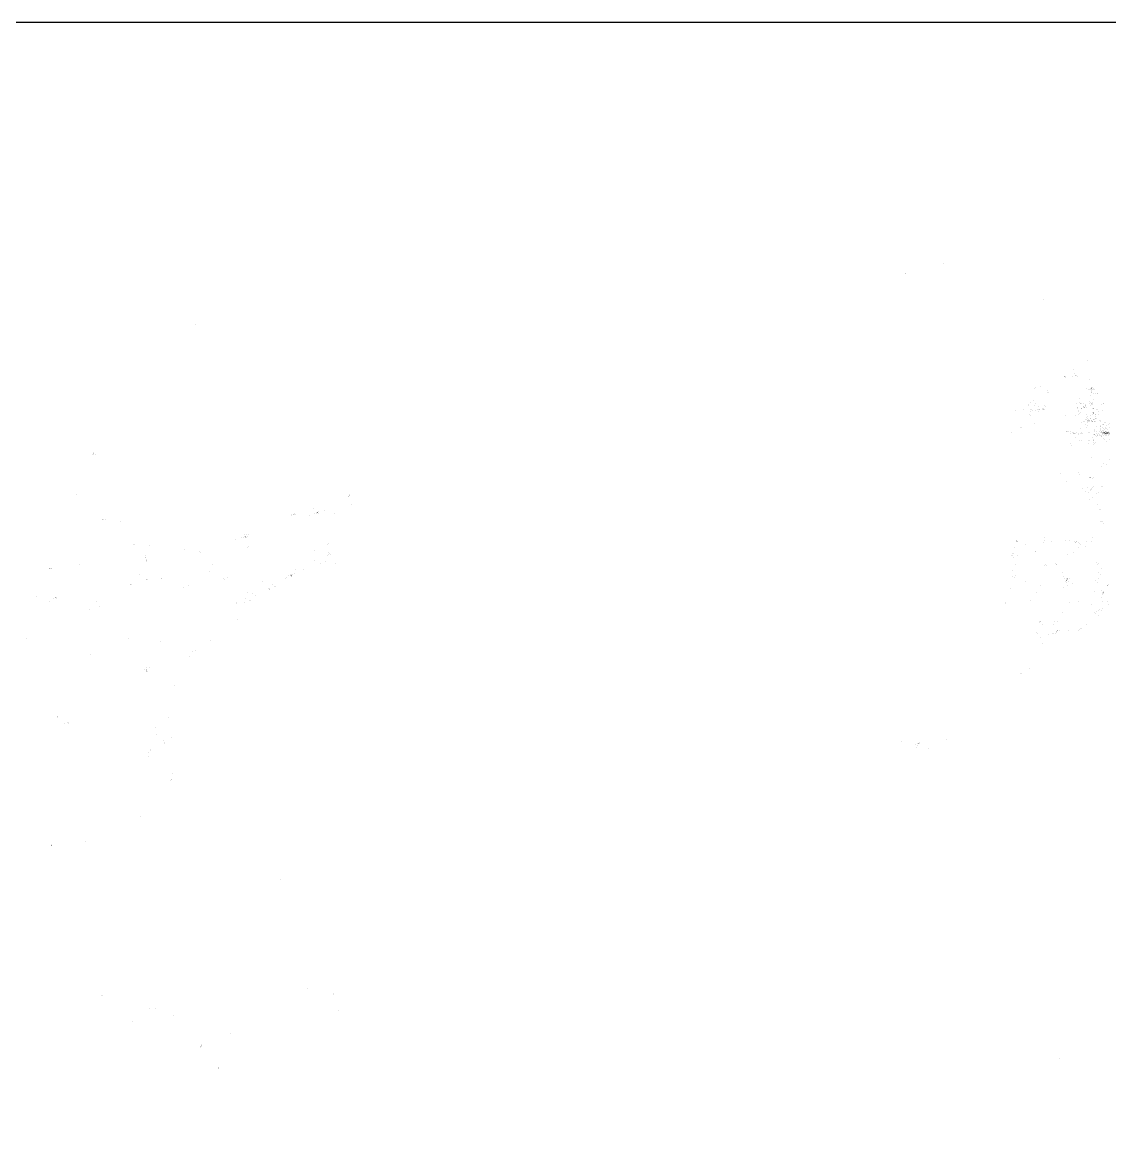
# Model space of a CAD drawing. Header units: millimetres. Extents: x -17065105 to 17100207, y -8720517 to 8710765.
# Drawn here: x -8533095 to 17219, y 24561 to 8710765 of the extents above; entities that cross this region are included whole.
import ezdxf

# ---------------------------------------------------------------- set-up
doc = ezdxf.new("R2010")
doc.units = ezdxf.units.MM
doc.header["$PDMODE"] = 33
doc.header["$PDSIZE"] = -1
doc.layers.add('2020', color=6, linetype='Continuous')
doc.layers.add('ImageBW', color=255, linetype='Continuous')
picture_1 = doc.add_image_def('image1.jpg', size_in_pixel=(2058, 1050))

msp = doc.modelspace()

# ---------------------------------------------------------------- linework, layer by layer
at = {"layer": '2020'}
for p in [(-1291933, 6816460), (-1589092, 6735432), (-1589092, 6735432), (-1586880, 6732488), (-501059, 6532217), (-7167676, 6336039), (-161080, 6052729), (-342362, 5930025), (-340511, 5930678), (-340422, 5928347), (-337176, 5926066), (-336756, 5927031), (-333157, 5921976), (-332200, 5923920), (-332200, 5923920), (-276660, 5927323), (-266382, 5978253), (-258710, 5951895), (-252154, 5936223), (-250427, 5933661), (-250427, 5933661), (-250427, 5933661), (-250427, 5933661), (-250427, 5933661), (-250427, 5933661), (-250427, 5933661), (-245287, 5931209), (-240151, 5925644), (-572341, 5836549), (-565928, 5840386), (-526168, 5851260), (-166297, 5835575), (-148189, 5821731), (-145966, 5823424), (-145966, 5823424), (-145966, 5823424), (-145145, 5903866), (-145145, 5903866), (-145145, 5903866), (-137985, 5823726), (-131535, 5833319), (-131535, 5833319), (-131535, 5833319), (-130651, 5838057), (-130651, 5838057), (-130651, 5838057), (-130651, 5838057), (-130651, 5838057), (-130651, 5838057), (-130651, 5838057), (-130651, 5838057), (-130651, 5838057), (-130651, 5838057), (-130651, 5838057), (-130651, 5838057), (-130651, 5838057), (-130651, 5838057), (-130651, 5838057), (-130651, 5838057), (-130651, 5838057), (-130651, 5838057), (-130651, 5838057), (-130651, 5838057), (-130651, 5838057), (-130651, 5838057), (-130651, 5838057), (-130651, 5838057), (-130651, 5838057), (-130651, 5838057), (-130651, 5838057), (-130651, 5838057), (-130651, 5838057), (-130651, 5838057), (-130651, 5838057), (-130651, 5838057), (-130651, 5838057), (-129555, 5829898), (-128900, 5838690), (-127779, 5835994), (-127764, 5837165), (-127764, 5837165), (-127764, 5837165), (-127764, 5837165), (-127764, 5837165), (-127764, 5837165), (-127764, 5837165), (-127764, 5837165), (-127764, 5837165), (-127764, 5837165), (-127764, 5837165), (-127764, 5837165), (-127764, 5837165), (-127764, 5837165), (-127764, 5837165), (-127764, 5837165), (-127764, 5837165), (-127764, 5837165), (-127764, 5837165), (-127764, 5837165), (-127764, 5837165), (-127764, 5837165), (-127764, 5837165), (-127764, 5837165), (-127764, 5837165), (-127764, 5837165), (-127764, 5837165), (-127764, 5837165), (-127764, 5837165), (-127764, 5837165), (-127764, 5837165), (-127764, 5837165), (-127764, 5837165), (-127764, 5837165), (-127764, 5837165), (-127764, 5837165), (-127764, 5837165), (-127764, 5837165), (-127764, 5837165), (-127764, 5837165), (-127764, 5837165), (-127764, 5837165), (-127668, 5832814), (-127668, 5832814), (-127668, 5832814), (-127668, 5832814), (-127547, 5836314), (-127502, 5836062), (-127487, 5836005), (-127354, 5835671), (-126108, 5826554), (-125157, 5831431), (-119858, 5823706), (-119858, 5823706), (-118216, 5843009), (-109206, 5829472), (-109206, 5829472), (-107847, 5827290), (-107847, 5827290), (-107847, 5827290), (-105704, 5821878), (-586221, 5737191), (-474392, 5814164), (-471897, 5799018), (-468392, 5797563), (-218163, 5750930), (-136549, 5775393), (-130563, 5801323), (-128792, 5804225), (-126554, 5806378), (-123835, 5814807), (-112149, 5796267), (-111283, 5745638), (-92058, 5795205), (-77716, 5792151), (-77716, 5792151), (-77293, 5796409), (-77293, 5796409), (-77293, 5796409), (-725379, 5663374), (-658966, 5669115), (-658966, 5669115), (-658966, 5669115), (-622579, 5709786), (-619345, 5696242), (-610730, 5655470), (-609384, 5669115), (-605622, 5721737), (-599226, 5664024), (-599226, 5664024), (-599226, 5664024), (-591819, 5657405), (-591819, 5657405), (-574884, 5701069), (-570476, 5713676), (-565542, 5660807), (-554961, 5670082), (-554961, 5670082), (-546663, 5669277), (-543637, 5653727), (-542852, 5691494), (-539980, 5665043), (-538473, 5671191), (-509370, 5664330), (-508937, 5674542), (-505488, 5670448), (-505488, 5670448), (-504552, 5668636), (-504552, 5668636), (-503345, 5675119), (-500547, 5670020), (-500547, 5670020), (-500547, 5670020), (-499722, 5669430), (-499722, 5669430), (-499266, 5670865), (-499194, 5671546), (-499194, 5671546), (-499194, 5671546), (-499194, 5671546), (-499194, 5671546), (-499194, 5671546), (-499194, 5671546), (-499194, 5671546), (-499194, 5671546), (-499194, 5671546), (-499194, 5671546), (-499194, 5671546), (-499194, 5671546), (-499194, 5671546), (-499194, 5671546), (-499194, 5671546), (-499194, 5671546), (-499194, 5671546), (-499194, 5671546), (-499194, 5671546), (-499194, 5671546), (-499194, 5671546), (-499194, 5671546), (-499194, 5671546), (-499194, 5671546), (-499194, 5671546), (-499194, 5671546), (-499194, 5671546), (-499194, 5671546), (-499194, 5671546), (-499194, 5671546), (-499194, 5671546), (-499194, 5671546), (-499194, 5671546), (-499194, 5671546), (-499194, 5671546), (-499194, 5671546), (-499194, 5671546), (-499194, 5671546), (-499194, 5671546), (-499194, 5671546), (-499194, 5671546), (-493917, 5697594), (-487886, 5688444), (-242963, 5718590), (-239749, 5677937), (-239749, 5677937), (-239749, 5677937), (-239749, 5677937), (-239749, 5677937), (-239749, 5677937), (-239749, 5677937), (-239749, 5677937), (-239653, 5683021), (-239653, 5683021), (-239653, 5683021), (-239653, 5683021), (-239653, 5683021), (-239653, 5683021), (-239653, 5683021), (-239653, 5683021), (-239653, 5683021), (-239653, 5683021), (-239653, 5683021), (-239653, 5683021), (-239653, 5683021), (-239653, 5683021), (-239653, 5683021), (-239653, 5683021), (-239653, 5683021), (-235948, 5682505), (-230815, 5663770), (-229623, 5654633), (-218635, 5723382), (-214873, 5712310), (-214124, 5713718), (-212043, 5647421), (-207838, 5674539), (-205552, 5675843), (-204518, 5715199), (-204330, 5675871), (-193312, 5714684), (-193100, 5679626), (-190892, 5688682), (-190252, 5691674), (-185085, 5681325), (-181042, 5684712), (-181042, 5684712), (-181042, 5684712), (-179042, 5680534), (-179042, 5680534), (-179042, 5680534), (-179042, 5680534), (-179042, 5680534), (-179042, 5680534), (-179042, 5680534), (-179042, 5680534), (-179042, 5680534), (-179042, 5680534), (-175468, 5707084), (-174743, 5692003), (-171545, 5698275), (-171333, 5697565), (-165815, 5680562), (-139442, 5715199), (-139292, 5728740), (-136639, 5697841), (-134113, 5722499), (-127507, 5713510), (-126519, 5712752), (-126519, 5712752), (-126519, 5712752), (-126142, 5716895), (-126142, 5716895), (-126142, 5716895), (-126142, 5716895), (-125159, 5709278), (-123036, 5717939), (-123036, 5717939), (-123036, 5717939), (-119922, 5672850), (-118271, 5706739), (-118271, 5706739), (-116858, 5718925), (-114196, 5674938), (-114196, 5674938), (-114196, 5674938), (-114196, 5674938), (-114196, 5674938), (-112341, 5676615), (-108523, 5678895), (-90691, 5667697), (-78044, 5667893), (-70410, 5648135), (-46509, 5706739), (-43134, 5657858), (-35204, 5711939), (-29958, 5712863), (-613422, 5627417), (-608465, 5620703), (-573197, 5559427), (-329287, 5617131), (-250770, 5619111), (-231345, 5626999), (-221807, 5637198), (-208239, 5563977), (-186651, 5572502), (-181277, 5572502), (-170852, 5592958), (-169573, 5592331), (-166135, 5629273), (-164361, 5602722), (-160879, 5593469), (-158655, 5581542), (-158655, 5581542), (-158655, 5581542), (-158655, 5581542), (-156008, 5582353), (-155864, 5563977), (-155716, 5574313), (-155298, 5611690), (-154324, 5581034), (-154324, 5581034), (-154324, 5581034), (-154324, 5581034), (-153091, 5582793), (-151298, 5573188), (-149277, 5587322), (-143430, 5584061), (-140755, 5581218), (-139609, 5573531), (-135374, 5596368), (-135374, 5596368), (-135242, 5599852), (-131435, 5617846), (-127039, 5581925), (-124915, 5577905), (-124847, 5575919), (-121812, 5574886), (-120991, 5574353), (-118706, 5626400), (-117546, 5641102), (-116777, 5574093), (-114643, 5591696), (-112224, 5638890), (-112224, 5638890), (-112224, 5638890), (-112209, 5640592), (-112209, 5640592), (-112209, 5640592), (-111372, 5635393), (-110827, 5645689), (-109618, 5643651), (-108941, 5637364), (-108821, 5643763), (-108821, 5643763), (-107948, 5585860), (-107500, 5590545), (-105697, 5570160), (-100835, 5570743), (-99011, 5569952), (-97303, 5631905), (-97303, 5631905), (-97196, 5599374), (-96394, 5611690), (-93572, 5632099), (-93572, 5632099), (-93572, 5632099), (-93572, 5632099), (-93136, 5595939), (-93136, 5595939), (-90149, 5598731), (-70765, 5627233), (-65623, 5582410), (-57735, 5574211), (-57459, 5582220), (-25398, 5562646), (-15032, 5567099), (-752361, 5488059), (-687028, 5522837), (-679191, 5524623), (-323611, 5493141), (-321417, 5495594), (-315462, 5496995), (-315462, 5496995), (-315462, 5496995), (-307039, 5491257), (-291671, 5497526), (-291671, 5497526), (-289610, 5481775), (-273788, 5483843), (-271284, 5477548), (-271284, 5477548), (-269101, 5487134), (-265047, 5478461), (-259551, 5481889), (-259551, 5481889), (-259551, 5481889), (-259551, 5481889), (-259551, 5481889), (-259551, 5481889), (-259551, 5481889), (-258724, 5481413), (-258052, 5481317), (-258052, 5481317), (-258052, 5481317), (-258052, 5481317), (-258052, 5481317), (-258052, 5481317), (-258052, 5481317), (-258052, 5481317), (-258052, 5481317), (-258052, 5481317), (-258052, 5481317), (-258052, 5481317), (-258052, 5481317), (-258052, 5481317), (-258052, 5481317), (-258052, 5481317), (-258052, 5481317), (-258052, 5481317), (-258052, 5481317), (-258052, 5481317), (-258052, 5481317), (-258052, 5481317), (-258052, 5481317), (-258052, 5481317), (-258052, 5481317), (-258052, 5481317), (-258052, 5481317), (-258052, 5481317), (-258052, 5481317), (-258052, 5481317), (-258052, 5481317), (-258052, 5481317), (-258052, 5481317), (-258052, 5481317), (-258052, 5481317), (-258052, 5481317), (-258052, 5481317), (-258052, 5481317), (-257968, 5479832), (-257968, 5479832), (-257968, 5479832), (-257954, 5479499), (-257926, 5480747), (-257548, 5481707), (-257548, 5481707), (-257548, 5481707), (-257548, 5481707), (-257548, 5481707), (-257548, 5481707), (-257394, 5480490), (-257305, 5480214), (-256619, 5480236), (-243040, 5490907), (-241555, 5490544), (-231903, 5475953), (-231178, 5474231), (-217338, 5519800), (-210680, 5477281), (-208969, 5479003), (-208969, 5479003), (-208969, 5479003), (-208969, 5479003), (-208969, 5479003), (-208969, 5479003), (-208969, 5479003), (-208969, 5479003), (-208969, 5479003), (-208008, 5489807), (-200110, 5476550), (-177499, 5553737), (-168468, 5522981), (-155100, 5544701), (-149261, 5487648), (-143803, 5489230), (-143803, 5489230), (-143803, 5489230), (-107439, 5472342), (-107439, 5472342), (-107439, 5472342), (-103961, 5499023), (-103961, 5499023), (-103961, 5499023), (-103961, 5499023), (-103961, 5499023), (-103961, 5499023), (-103961, 5499023), (-103961, 5499023), (-103961, 5499023), (-103961, 5499023), (-103961, 5499023), (-103961, 5499023), (-103386, 5496488), (-103386, 5496488), (-103386, 5496488), (-103386, 5496488), (-103266, 5507583), (-87153, 5491102), (-86685, 5537298), (-84472, 5475820), (-84472, 5475820), (-80512, 5474044), (-73746, 5478597), (-73746, 5478597), (-73746, 5478597), (-63040, 5495666), (-62638, 5494946), (-62133, 5495594), (-60247, 5537568), (-58975, 5541242), (-57272, 5516387), (-56549, 5536653), (-56549, 5536653), (-55571, 5503285), (-54982, 5484563), (-53385, 5513074), (-53385, 5513074), (-53385, 5513074), (-50767, 5490829), (-49940, 5491064), (-49574, 5498652), (-45818, 5486764), (-41484, 5482594), (-39755, 5479133), (-39161, 5487031), (-39161, 5487031), (-39161, 5487031), (-39066, 5506214), (-39066, 5506214), (-38598, 5484731), (-38330, 5526132), (-37555, 5548301), (-36495, 5483596), (-36325, 5546903), (-34770, 5490482), (-34338, 5483514), (-33897, 5484826), (-33701, 5521267), (-33146, 5499308), (-33146, 5499308), (-33146, 5499308), (-32846, 5550049), (-32403, 5499026), (-32403, 5499026), (-31842, 5485628), (-30638, 5491657), (-30410, 5483399), (-30113, 5483867), (-29292, 5482116), (-29279, 5478639), (-29142, 5477060), (-29142, 5477060), (-29142, 5477060), (-27752, 5484431), (-27752, 5484431), (-27752, 5484431), (-27752, 5484431), (-27752, 5484431), (-27537, 5490886), (-27537, 5490886), (-26983, 5507583), (-25715, 5480141), (-25715, 5480141), (-25715, 5480141), (-25693, 5486009), (-24154, 5485469), (-22970, 5487031), (-21784, 5482948), (-21685, 5481777), (-21651, 5485283), (-21651, 5485283), (-21651, 5485283), (-21651, 5485283), (-21651, 5485283), (-21330, 5483020), (-20927, 5481138), (-18923, 5481889), (-18476, 5481489), (-18263, 5482649), (-18099, 5493485), (-18099, 5493485), (-18099, 5493485), (-18099, 5493485), (-18099, 5493485), (-18099, 5493485), (-18099, 5493485), (-18099, 5493485), (-18099, 5493485), (-18099, 5493485), (-18099, 5493485), (-18099, 5493485), (-18099, 5493485), (-18099, 5493485), (-18099, 5493485), (-18099, 5493485), (-18099, 5493485), (-17933, 5482403), (-17612, 5473350), (-17585, 5475027), (-17563, 5492171), (-16892, 5530162), (-16492, 5519817), (-16228, 5476746), (-16205, 5482372), (-16204, 5497310), (-16155, 5481432), (-16155, 5481432), (-16155, 5481432), (-16155, 5481432), (-16155, 5481432), (-14875, 5476746), (-14875, 5476746), (-14188, 5480274), (-13788, 5482318), (-13788, 5482318), (-13788, 5482318), (-13788, 5482318), (-13788, 5482318), (-13788, 5482318), (-13788, 5482318), (-13788, 5482318), (-13788, 5482318), (-13788, 5482318), (-13788, 5482318), (-13788, 5482318), (-13788, 5482318), (-13788, 5482318), (-13788, 5482318), (-13788, 5482318), (-13788, 5482318), (-13788, 5482318), (-13788, 5482318), (-13788, 5482318), (-13788, 5482318), (-13788, 5482318), (-13788, 5482318), (-13788, 5482318), (-13788, 5482318), (-13788, 5482318), (-13788, 5482318), (-13788, 5482318), (-13788, 5482318), (-13788, 5482318), (-13788, 5482318), (-13788, 5482318), (-13788, 5482318), (-13788, 5482318), (-13788, 5482318), (-13788, 5482318), (-13788, 5482318), (-13788, 5482318), (-13788, 5482318), (-13788, 5482318), (-13788, 5482318), (-13788, 5482318), (-13788, 5482318), (-13788, 5482318), (-13788, 5482318), (-13788, 5482318), (-13788, 5482318), (-13788, 5482318), (-13788, 5482318), (-13788, 5482318), (-13788, 5482318), (-13788, 5482318), (-13788, 5482318), (-13788, 5482318), (-13788, 5482318), (-13788, 5482318), (-13788, 5482318), (-13788, 5482318), (-13788, 5482318), (-13788, 5482318), (-13788, 5482318), (-13788, 5482318), (-13788, 5482318), (-13788, 5482318), (-13788, 5482318), (-13788, 5482318), (-13788, 5482318), (-13788, 5482318), (-13788, 5482318), (-13788, 5482318), (-13788, 5482318), (-13788, 5482318), (-13788, 5482318), (-13788, 5482318), (-13788, 5482318), (-13788, 5482318), (-13788, 5482318), (-13788, 5482318), (-13788, 5482318), (-13788, 5482318), (-13788, 5482318), (-13788, 5482318), (-13788, 5482318), (-13788, 5482318), (-13672, 5486003), (-13672, 5486003), (-13672, 5486003), (-13535, 5492171), (-12703, 5514975), (-11920, 5476067), (-11920, 5476067), (-11376, 5486589), (-11376, 5486589), (-11376, 5486589), (-11376, 5486589), (-11376, 5486589), (-11376, 5486589), (-11376, 5486589), (-11376, 5486589), (-10785, 5484960), (-10549, 5484599), (-10441, 5482518), (-10195, 5482763), (-9928, 5481519), (-9928, 5481519), (-9928, 5481519), (-9928, 5481519), (-9928, 5481519), (-9928, 5481519), (-9928, 5481519), (-9928, 5481519), (-9928, 5481519), (-9928, 5481519), (-9928, 5481519), (-9928, 5481519), (-9928, 5481519), (-9928, 5481519), (-9928, 5481519), (-9928, 5481519), (-9928, 5481519), (-9928, 5481519), (-9928, 5481519), (-9928, 5481519), (-9928, 5481519), (-9928, 5481519), (-9928, 5481519), (-9928, 5481519), (-9928, 5481519), (-9928, 5481519), (-9928, 5481519), (-9928, 5481519), (-9928, 5481519), (-9928, 5481519), (-9928, 5481519), (-9928, 5481519), (-9928, 5481519), (-9928, 5481519), (-9928, 5481519), (-9928, 5481519), (-9928, 5481519), (-9928, 5481519), (-9928, 5481519), (-9928, 5481519), (-9928, 5481519), (-9928, 5481519), (-9928, 5481519), (-9928, 5481519), (-9928, 5481519), (-9928, 5481519), (-9928, 5481519), (-9928, 5481519), (-9928, 5481519), (-9928, 5481519), (-9928, 5481519), (-9928, 5481519), (-9928, 5481519), (-9928, 5481519), (-9928, 5481519), (-9928, 5481519), (-9928, 5481519), (-9928, 5481519), (-9928, 5481519), (-9928, 5481519), (-9928, 5481519), (-9928, 5481519), (-9928, 5481519), (-9928, 5481519), (-9928, 5481519), (-9928, 5481519), (-9928, 5481519), (-9928, 5481519), (-9928, 5481519), (-9928, 5481519), (-9928, 5481519), (-9928, 5481519), (-9928, 5481519), (-9928, 5481519), (-9928, 5481519), (-9928, 5481519), (-9928, 5481519), (-9928, 5481519), (-9928, 5481519), (-9928, 5481519), (-9928, 5481519), (-9928, 5481519), (-9928, 5481519), (-9928, 5481519), (-9928, 5481519), (-9928, 5481519), (-9928, 5481519), (-9928, 5481519), (-9928, 5481519), (-9928, 5481519), (-9928, 5481519), (-9928, 5481519), (-9928, 5481519), (-9928, 5481519), (-9928, 5481519), (-9928, 5481519), (-9928, 5481519), (-9928, 5481519), (-9928, 5481519), (-9928, 5481519), (-9928, 5481519), (-9928, 5481519), (-9928, 5481519), (-9928, 5481519), (-9928, 5481519), (-9928, 5481519), (-9928, 5481519), (-9928, 5481519), (-9928, 5481519), (-9928, 5481519), (-9928, 5481519), (-9928, 5481519), (-9928, 5481519), (-9928, 5481519), (-9928, 5481519), (-9928, 5481519), (-9928, 5481519), (-9928, 5481519), (-9928, 5481519), (-9928, 5481519), (-9928, 5481519), (-9928, 5481519), (-9928, 5481519), (-9928, 5481519), (-9928, 5481519), (-9928, 5481519), (-9928, 5481519), (-9928, 5481519), (-9928, 5481519), (-9928, 5481519), (-9928, 5481519), (-9928, 5481519), (-9928, 5481519), (-9928, 5481519), (-9928, 5481519), (-9928, 5481519), (-9928, 5481519), (-9928, 5481519), (-9928, 5481519), (-9928, 5481519), (-9928, 5481519), (-9928, 5481519), (-9928, 5481519), (-9928, 5481519), (-9928, 5481519), (-9928, 5481519), (-9928, 5481519), (-9928, 5481519), (-9928, 5481519), (-9928, 5481519), (-9928, 5481519), (-9464, 5483607), (-9263, 5477602), (-9263, 5477602), (-8826, 5490544), (-8697, 5489546), (-8666, 5489015), (-8620, 5496995), (-8620, 5496995), (-8620, 5496995), (-8620, 5496995), (-8109, 5485314), (-8109, 5485313), (-8109, 5485313), (-8109, 5485313), (-7639, 5541738), (-7551, 5483349), (-7551, 5483349), (-7551, 5483349), (-7551, 5483349), (-7551, 5483349), (-7551, 5483349), (-7551, 5483349), (-7551, 5483349), (-7551, 5483349), (-7551, 5483349), (-7551, 5483349), (-7551, 5483349), (-7551, 5483349), (-7551, 5483349), (-7551, 5483349), (-7551, 5483349), (-7551, 5483349), (-7551, 5483349), (-7551, 5483349), (-7551, 5483349), (-7551, 5483349), (-7551, 5483349), (-7551, 5483349), (-7551, 5483349), (-7551, 5483349), (-7551, 5483349), (-7551, 5483349), (-7551, 5483349), (-7551, 5483349), (-7551, 5483349), (-7551, 5483349), (-7551, 5483349), (-7551, 5483349), (-7551, 5483349), (-7551, 5483349), (-7551, 5483349), (-7551, 5483349), (-7551, 5483349), (-7551, 5483349), (-7551, 5483349), (-7551, 5483349), (-7551, 5483349), (-7551, 5483349), (-6948, 5479562), (-6942, 5477546), (-6942, 5477546), (-6942, 5477546), (-6942, 5477546), (-6942, 5477546), (-6942, 5477546), (-6942, 5477546), (-6942, 5477546), (-5473, 5485860), (-4055, 5483607), (-4054, 5487031), (-3244, 5483031), (-3244, 5483031), (-3244, 5483031), (-3244, 5483031), (-3244, 5483031), (-3244, 5483031), (-3244, 5483031), (-3244, 5483031), (-3244, 5483031), (-3244, 5483031), (-3244, 5483031), (-3244, 5483031), (-3244, 5483031), (-3244, 5483031), (-3244, 5483031), (-3244, 5483031), (-3244, 5483031), (-3244, 5483031), (-3244, 5483031), (-3244, 5483031), (-3244, 5483031), (-3244, 5483031), (-3244, 5483031), (-3244, 5483031), (-3244, 5483031), (-3244, 5483031), (-3244, 5483031), (-3244, 5483031), (-3244, 5483031), (-3244, 5483031), (-3244, 5483031), (-3244, 5483031), (-3244, 5483031), (-3244, 5483031), (-2299, 5476517), (-2299, 5476517), (-2299, 5476517), (-1355, 5476746), (-1355, 5481889), (-1355, 5481889), (-1346, 5490455), (-1346, 5490455), (-1346, 5490455), (-844, 5479585), (-737, 5509164), (-737, 5509164), (-636, 5485505), (0, 5483146), (0, 5483146), (0, 5483146), (0, 5483146), (0, 5483146), (0, 5483146), (0, 5483146), (0, 5483146), (0, 5483146), (0, 5483146), (0, 5483146), (0, 5483146), (0, 5483146), (0, 5483146), (0, 5483146), (0, 5483146), (0, 5478453), (0, 5478453), (3020, 5494911), (4054, 5487031), (4057, 5476746), (4057, 5476746), (5740, 5488028), (6756, 5481889), (6756, 5481889), (9415, 5553737), (9415, 5553737), (9415, 5553737), (9452, 5490455), (9452, 5490455), (9774, 5487363), (9774, 5487363), (10332, 5553993), (10332, 5553993), (11743, 5477143), (11743, 5477143), (11743, 5477143), (11743, 5477143), (12168, 5480171), (13098, 5525033), (13098, 5525033), (16224, 5480171), (16474, 5474688), (16855, 5489047), (-289844, 5397339), (-289844, 5397339), (-284440, 5387287), (-254458, 5451684), (-225149, 5427290), (-204985, 5425226), (-153637, 5401133), (-149340, 5421789), (-145799, 5423162), (-120578, 5451005), (-114836, 5424607), (-114108, 5393411), (-114108, 5393411), (-113223, 5432758), (-113223, 5432758), (-113223, 5432758), (-113223, 5432758), (-113223, 5432758), (-113223, 5432758), (-113223, 5432758), (-113223, 5432758), (-113223, 5432758), (-113223, 5432758), (-113223, 5432758), (-111874, 5424308), (-111874, 5424308), (-108656, 5471572), (-108656, 5471572), (-108656, 5471572), (-108656, 5471572), (-108656, 5471572), (-108656, 5471572), (-108656, 5471572), (-108656, 5471572), (-108656, 5471572), (-108656, 5471572), (-108656, 5471572), (-108656, 5471572), (-108656, 5471572), (-107818, 5404987), (-107818, 5404987), (-107818, 5404987), (-105247, 5399607), (-102816, 5471601), (-102816, 5471601), (-100584, 5471858), (-97835, 5409739), (-94680, 5465157), (-94680, 5465157), (-89129, 5457502), (-89129, 5457502), (-77404, 5462954), (-77404, 5462954), (-76909, 5461399), (-62878, 5460174), (-61981, 5472001), (-61981, 5472001), (-53055, 5460756), (-46619, 5455964), (-46230, 5462365), (-46230, 5462365), (-46230, 5462365), (-46230, 5462365), (-46230, 5462365), (-45333, 5459349), (-41019, 5469857), (-30704, 5464109), (-29407, 5437553), (-28490, 5432139), (-24354, 5469882), (-20901, 5466750), (-11320, 5414616), (-9020, 5465959), (-8459, 5466483), (-8459, 5466483), (-8459, 5466483), (-8459, 5466483), (-8459, 5466483), (-8118, 5469882), (4059, 5471601), (8120, 5466454), (12207, 5435543), (-7976073, 5316852), (-7973848, 5314774), (-7971655, 5319854), (-7970949, 5328038), (-7970949, 5328038), (-7970949, 5328038), (-7970949, 5328038), (-7970949, 5328038), (-7970949, 5328038), (-7970949, 5328038), (-7970949, 5328038), (-7968324, 5319857), (-7959690, 5315830), (-7959690, 5315830), (-7959690, 5315830), (-7959690, 5315830), (-7959690, 5315830), (-7959690, 5315830), (-7959690, 5315830), (-7959690, 5315830), (-7959690, 5315830), (-7959690, 5315830), (-7959690, 5315830), (-7959690, 5315830), (-7959690, 5315830), (-7959690, 5315830), (-7959690, 5315830), (-7959690, 5315830), (-7959690, 5315830), (-7959690, 5315830), (-7959690, 5315830), (-7959690, 5315830), (-7959690, 5315830), (-7959690, 5315830), (-7959690, 5315830), (-7959690, 5315830), (-128763, 5289301), (-45338, 5216240), (-45338, 5216240), (-30523, 5246007), (-12550, 5233384), (13488, 5272511), (-370099, 5165471), (-229203, 5174223), (-222447, 5158465), (-139872, 5134176), (-139544, 5129963), (-139544, 5129963), (-139544, 5129963), (-139544, 5129963), (-139544, 5129963), (-139544, 5129963), (-139544, 5129963), (-139544, 5129963), (-139544, 5129963), (-139544, 5129963), (-139544, 5129963), (-139544, 5129963), (-139544, 5129963), (-139544, 5129963), (-139544, 5129963), (-139544, 5129963), (-139544, 5129963), (-139544, 5129963), (-139544, 5129963), (-139544, 5129963), (-139544, 5129963), (-139048, 5129988), (-139048, 5129988), (-139048, 5129988), (-139048, 5129988), (-139048, 5129988), (-139048, 5129988), (-139048, 5129988), (-135998, 5137153), (-133255, 5130660), (-114825, 5129862), (-326250, 5105193), (-197354, 5044206), (-162069, 5051374), (-127399, 5049270), (-121479, 5122916), (-117394, 5051887), (-112493, 5060562), (-45867, 5062466), (-45867, 5062467), (-41291, 5062696), (-8105713, 4998435), (-5971440, 4982696), (-5971296, 4983346), (-5971296, 4983346), (-5971296, 4983346), (-5971296, 4983346), (-5962822, 4994210), (-5959776, 5003827), (-5959415, 4991117), (-175716, 5025753), (-175716, 5025753), (-152214, 5012989), (-145490, 4961741), (-137684, 5036400), (-136892, 5036067), (-135611, 5032403), (-130029, 5036320), (-130029, 5036320), (-130029, 5036320), (-118908, 4979057), (-91161, 5004198), (-74660, 5013159), (-6241611, 4888151), (-6154878, 4871409), (-5941701, 4922681), (-5941701, 4922681), (-5941701, 4922681), (-79612, 4924327), (-64410, 4879677), (-53246, 4882617), (-7901516, 4801708), (-7900130, 4802484), (-7893802, 4802574), (-7875566, 4804493), (-7761185, 4787859), (-6415904, 4839239), (-6411742, 4834789), (-6398906, 4839399), (-6397644, 4840788), (-6395638, 4844216), (-6395638, 4844216), (-6391836, 4851235), (-6391836, 4851235), (-6385526, 4841932), (-6273329, 4832003), (-6235866, 4853740), (-6218495, 4858100), (-6218382, 4858038), (-6217161, 4850587), (-6214645, 4860182), (-6214034, 4861872), (-6214034, 4861872), (-6213005, 4858787), (-6211321, 4856903), (-6210110, 4856503), (-6210110, 4856503), (-6210110, 4856503), (-6209918, 4857521), (-6209734, 4857255), (-6209734, 4857255), (-6209734, 4857255), (-6209734, 4857255), (-6209734, 4857255), (-6209734, 4857255), (-6209734, 4857255), (-6209734, 4857255), (-6209734, 4857255), (-6209734, 4857255), (-6209734, 4857255), (-6209734, 4857255), (-6209734, 4857255), (-6209734, 4857255), (-6209734, 4857255), (-6209734, 4857255), (-6209734, 4857255), (-6209734, 4857255), (-6209734, 4857255), (-6209734, 4857255), (-6209734, 4857255), (-6209734, 4857255), (-6209734, 4857255), (-6209734, 4857255), (-6209734, 4857255), (-6209734, 4857255), (-6203075, 4850940), (-6202115, 4862955), (-6077712, 4847809), (-54901, 4788664), (-48829, 4788208), (-48829, 4788208), (-48829, 4788208), (-48829, 4788208), (-44328, 4789615), (-30963, 4772430), (-7655570, 4605866), (-7653496, 4605598), (-6854062, 4650066), (-6854062, 4650066), (-6806083, 4659152), (-6806083, 4659152), (-6796521, 4664527), (-6784060, 4670916), (-6784060, 4670916), (-6784060, 4670916), (-6784060, 4670916), (-6784060, 4670916), (-6784060, 4670916), (-6784060, 4670916), (-6784060, 4670916), (-6784060, 4670916), (-6782440, 4685399), (-6779223, 4664218), (-6777713, 4667026), (-6777567, 4669711), (-6774870, 4663557), (-6774870, 4663557), (-6774870, 4663557), (-6774169, 4670773), (-6773173, 4665994), (-6768240, 4686927), (-6765341, 4673245), (-6755980, 4688473), (-6755980, 4688473), (-6755980, 4688473), (-6136269, 4604804), (-6124666, 4611465), (-6124666, 4611465), (-718676, 4636161), (-718023, 4633821), (-717658, 4636645), (-717658, 4636645), (-717658, 4636645), (-717658, 4636645), (-714421, 4631128), (-710837, 4628611), (-708437, 4631968), (-649187, 4604544), (-649187, 4604544), (-503245, 4622128), (-503245, 4622128), (-503245, 4622128), (-500377, 4635810), (-499672, 4635506), (-494548, 4661773), (-438503, 4634612), (-328459, 4640860), (-300959, 4642253), (-257152, 4633731), (-252579, 4623913), (-250367, 4625540), (-250367, 4625540), (-250367, 4625540), (-250367, 4625540), (-250226, 4625430), (-250226, 4625430), (-246514, 4630082), (-244171, 4628508), (-231978, 4621640), (-225410, 4615980), (-213250, 4604998), (-168697, 4631634), (-168697, 4631634), (-168697, 4631634), (-168697, 4631634), (-168697, 4631634), (-168697, 4631634), (-168697, 4631634), (-168697, 4631634), (-123753, 4633434), (-116956, 4660528), (-7565610, 4523842), (-7527837, 4602727), (-7260352, 4570957), (-7139283, 4554758), (-7131349, 4543850), (-6762217, 4586749), (-6755795, 4588741), (-6233076, 4556993), (-6133508, 4522550), (-6125216, 4530877), (-6123807, 4545321), (-6118077, 4536268), (-6108944, 4532421), (-753303, 4518112), (-753303, 4518112), (-753303, 4518112), (-750484, 4518903), (-749696, 4519455), (-749696, 4519455), (-749696, 4519455), (-748070, 4533090), (-743043, 4539296), (-732512, 4585890), (-708350, 4519131), (-566534, 4551407), (-566074, 4551379), (-316012, 4531070), (-269397, 4545678), (-228645, 4582789), (-174777, 4589560), (-8083153, 4452008), (-8083153, 4452008), (-8083153, 4452008), (-7562633, 4503070), (-7562542, 4503625), (-7560187, 4502043), (-7559185, 4479047), (-7559185, 4479047), (-7559185, 4479047), (-7559185, 4479047), (-7558347, 4490428), (-7557523, 4478990), (-7556866, 4471814), (-7555574, 4478990), (-7038948, 4451794), (-6237933, 4482628), (-6186610, 4456198), (-6151435, 4474797), (-6071436, 4459662), (-737555, 4506862), (-727419, 4448132), (-496238, 4443389), (-485537, 4447736), (-482847, 4442127), (-408246, 4458414), (-407719, 4458902), (-407719, 4458902), (-407719, 4458902), (-405913, 4446996), (-402161, 4449403), (-89336, 4467777), (-80385, 4452424), (-75722, 4458996), (-75722, 4458996), (-75651, 4458579), (-75651, 4458579), (-8319506, 4417848), (-8316488, 4421787), (-8315238, 4414927), (-8308327, 4417838), (-8301714, 4415667), (-8301699, 4415590), (-8298517, 4417535), (-7607704, 4368280), (-7607704, 4368280), (-7060734, 4398044), (-6921196, 4345580), (-6465255, 4343363), (-6465255, 4343363), (-6465255, 4343363), (-6465255, 4343363), (-6465255, 4343363), (-6465255, 4343363), (-6465255, 4343363), (-6465255, 4343363), (-6465255, 4343363), (-6465175, 4343346), (-6451667, 4345213), (-6451667, 4345213), (-6435500, 4363045), (-6435500, 4363045), (-6426787, 4372909), (-6422889, 4367200), (-6419949, 4360426), (-6419949, 4360426), (-6419949, 4360426), (-6419949, 4360426), (-6419949, 4360426), (-6419949, 4360426), (-6419949, 4360426), (-6419949, 4360426), (-6419949, 4360426), (-6419949, 4360426), (-6419949, 4360426), (-6419949, 4360426), (-6419949, 4360426), (-6419949, 4360426), (-6419949, 4360426), (-6419949, 4360426), (-6419949, 4360426), (-6419949, 4360426), (-6419949, 4360426), (-6419949, 4360426), (-6419949, 4360426), (-6419949, 4360426), (-6419949, 4360426), (-6419949, 4360426), (-6419949, 4360426), (-6419949, 4360426), (-6419949, 4360426), (-6419949, 4360426), (-6419949, 4360426), (-6419949, 4360426), (-6419949, 4360426), (-6419949, 4360426), (-6419949, 4360426), (-6419949, 4360426), (-6419949, 4360426), (-6419949, 4360426), (-6419949, 4360426), (-6419949, 4360426), (-6419949, 4360426), (-6419949, 4360426), (-6419949, 4360426), (-6419949, 4360426), (-6419949, 4360426), (-6419949, 4360426), (-6419949, 4360426), (-6419949, 4360426), (-6419949, 4360426), (-6419949, 4360426), (-6419949, 4360426), (-6419949, 4360426), (-6419949, 4360426), (-6419663, 4361223), (-6419663, 4361223), (-6418989, 4360271), (-6418846, 4363605), (-6418829, 4360614), (-6418829, 4360614), (-6418678, 4362211), (-6418678, 4362211), (-6418678, 4362211), (-6417867, 4362306), (-6417646, 4356463), (-6417238, 4353721), (-6417238, 4353721), (-6417238, 4353721), (-6416127, 4365166), (-6416127, 4365166), (-6416127, 4365166), (-6416127, 4365166), (-6416127, 4365166), (-6416127, 4365166), (-6416127, 4365166), (-6416127, 4365166), (-6416127, 4365166), (-6416127, 4365166), (-6416127, 4365166), (-6416127, 4365166), (-6416127, 4365166), (-6416127, 4365166), (-6416127, 4365166), (-6416127, 4365166), (-6416127, 4365166), (-6416127, 4365166), (-6416127, 4365166), (-6416127, 4365166), (-6416127, 4365166), (-6416127, 4365166), (-6416127, 4365166), (-6416127, 4365166), (-6416127, 4365166), (-6416127, 4365166), (-6416127, 4365166), (-6416127, 4365166), (-6416127, 4365166), (-6416127, 4365166), (-6416127, 4365166), (-6416127, 4365166), (-6416127, 4365166), (-6416127, 4365166), (-6416127, 4365166), (-6416127, 4365166), (-6416127, 4365166), (-6416127, 4365166), (-6416127, 4365166), (-6416127, 4365166), (-6416127, 4365166), (-6416127, 4365166), (-6416127, 4365166), (-6416127, 4365166), (-6416127, 4365166), (-6416127, 4365166), (-6416127, 4365166), (-6416127, 4365166), (-6416127, 4365166), (-6416127, 4365166), (-6416127, 4365166), (-6416127, 4365166), (-6416127, 4365166), (-6416127, 4365166), (-6416127, 4365166), (-6416127, 4365166), (-6416127, 4365166), (-6416127, 4365166), (-6416127, 4365166), (-6416127, 4365166), (-6416127, 4365166), (-6416127, 4365166), (-6416127, 4365166), (-6416127, 4365166), (-6416127, 4365166), (-6416127, 4365166), (-6416127, 4365166), (-6416127, 4365166), (-6416127, 4365166), (-6416127, 4365166), (-6416127, 4365166), (-6416127, 4365166), (-6416127, 4365166), (-6416127, 4365166), (-6416127, 4365166), (-6416127, 4365166), (-6416127, 4365166), (-6416127, 4365166), (-6415826, 4364495), (-6415826, 4364495), (-6414758, 4369043), (-6404207, 4374725), (-6393823, 4381635), (-6393823, 4381635), (-6393823, 4381635), (-6393823, 4381635), (-6393823, 4381635), (-6384657, 4412580), (-6320528, 4412558), (-750267, 4353110), (-745166, 4406788), (-745166, 4406788), (-745166, 4406788), (-734478, 4349615), (-725831, 4362360), (-356828, 4385030), (-347567, 4352142), (-74062, 4389737), (-54678, 4375301), (-50513, 4418517), (-7684819, 4294784), (-7680993, 4294030), (-7676327, 4296582), (-7552761, 4335675), (-7551439, 4329890), (-7551439, 4329890), (-7551439, 4329890), (-7551310, 4329980), (-7549130, 4329212), (-7439285, 4340240), (-7435998, 4338854), (-7264644, 4272982), (-7264644, 4272982), (-7264644, 4272982), (-7226914, 4284507), (-7226914, 4284507), (-6952515, 4336662), (-6945849, 4331937), (-6643682, 4316784), (-6596988, 4262263), (-6586267, 4257922), (-6561014, 4293228), (-6547128, 4280062), (-6547089, 4279980), (-6544499, 4279538), (-6544499, 4279538), (-6544499, 4279538), (-6544499, 4279538), (-767855, 4257826), (-648289, 4318314), (-526488, 4282808), (-350248, 4269993), (-350248, 4269993), (-336223, 4337072), (-335671, 4319958), (-326617, 4312639), (-324553, 4326505), (-322102, 4327668), (-321997, 4325746), (-321697, 4329093), (-321697, 4329093), (-321697, 4329093), (-321697, 4329093), (-321697, 4329093), (-321697, 4329093), (-321697, 4329093), (-321697, 4329093), (-321697, 4329093), (-321697, 4329093), (-321697, 4329093), (-321697, 4329093), (-321697, 4329093), (-321586, 4338327), (-321382, 4322812), (-321379, 4329934), (-321172, 4328366), (-320164, 4330116), (-320164, 4330116), (-320164, 4330116), (-320164, 4330116), (-320164, 4330116), (-320164, 4330116), (-320164, 4330116), (-320164, 4330116), (-320164, 4330116), (-320164, 4330116), (-320164, 4330116), (-320164, 4330116), (-320164, 4330116), (-320164, 4330116), (-320164, 4330116), (-320164, 4330116), (-320164, 4330116), (-320164, 4330116), (-320164, 4330116), (-320164, 4330116), (-320164, 4330116), (-320164, 4330116), (-320164, 4330116), (-320164, 4330116), (-320164, 4330116), (-320164, 4330116), (-320164, 4330116), (-320164, 4330116), (-320164, 4330116), (-320080, 4329167), (-320080, 4329167), (-320080, 4329167), (-320063, 4329114), (-320063, 4329114), (-320063, 4329114), (-319232, 4333371), (-316939, 4339609), (-316939, 4339609), (-316939, 4339609), (-316738, 4338022), (-316738, 4338022), (-316262, 4339487), (-316217, 4342914), (-314868, 4330855), (-313687, 4288386), (-313687, 4288386), (-305703, 4319922), (-302259, 4341530), (-275786, 4299349), (-96173, 4321603), (-80864, 4308812), (-70154, 4342967), (-4182, 4284930), (-3352, 4283663), (-3352, 4283663), (-2437, 4286254), (5715, 4290959), (5715, 4290959), (5715, 4290959), (5715, 4290959), (5715, 4290959), (5715, 4290959), (5715, 4290959), (5715, 4290959), (5715, 4290959), (-8417907, 4200110), (-8282390, 4180552), (-8274417, 4188104), (-8269478, 4193796), (-8268102, 4189550), (-8265696, 4191970), (-8265696, 4191970), (-8259020, 4183286), (-6777725, 4182662), (-6777725, 4182662), (-6777725, 4182662), (-6777725, 4182662), (-6777725, 4182662), (-6777725, 4182662), (-6777725, 4182662), (-6777725, 4182662), (-6777725, 4182662), (-6777725, 4182662), (-6777725, 4182662), (-6777725, 4182662), (-6777725, 4182662), (-6777725, 4182662), (-6777725, 4182662), (-6777725, 4182662), (-6777725, 4182662), (-6777725, 4182662), (-6777725, 4182662), (-6777725, 4182662), (-6777725, 4182662), (-6777725, 4182662), (-6777725, 4182662), (-6777725, 4182662), (-6777725, 4182662), (-6777725, 4182662), (-6777725, 4182662), (-6777725, 4182662), (-6777725, 4182662), (-6777725, 4182662), (-6777725, 4182662), (-6777725, 4182662), (-6777725, 4182662), (-6777725, 4182662), (-6777725, 4182662), (-6777725, 4182662), (-6777725, 4182662), (-6777725, 4182662), (-6777725, 4182662), (-6777725, 4182662), (-6777725, 4182662), (-6777725, 4182662), (-6777725, 4182662), (-6777725, 4182662), (-6777725, 4182662), (-6777725, 4182662), (-6777725, 4182662), (-6777725, 4182662), (-6777725, 4182662), (-6777725, 4182662), (-6777725, 4182662), (-6777725, 4182662), (-6777725, 4182662), (-6777725, 4182662), (-6777725, 4182662), (-6777725, 4182662), (-6777725, 4182662), (-6777725, 4182662), (-6777725, 4182662), (-6777725, 4182662), (-6777725, 4182662), (-6777725, 4182662), (-6777725, 4182662), (-6777725, 4182662), (-6777725, 4182662), (-6777725, 4182662), (-6777725, 4182662), (-6777725, 4182662), (-6777725, 4182662), (-6777725, 4182662), (-6777725, 4182662), (-6777725, 4182662), (-6777725, 4182662), (-6777725, 4182662), (-6777725, 4182662), (-6777725, 4182662), (-6777725, 4182662), (-6777725, 4182662), (-6777725, 4182662), (-6777725, 4182662), (-6777725, 4182662), (-6777725, 4182662), (-6777725, 4182662), (-6777725, 4182662), (-6777725, 4182662), (-6777725, 4182662), (-6777725, 4182662), (-6777725, 4182662), (-6777725, 4182662), (-6777725, 4182662), (-6777725, 4182662), (-6777725, 4182662), (-6777725, 4182662), (-6777725, 4182662), (-6777725, 4182662), (-6777725, 4182662), (-6777725, 4182662), (-6777725, 4182662), (-6777725, 4182662), (-6777725, 4182662), (-6777725, 4182662), (-6777725, 4182662), (-6777725, 4182662), (-6777725, 4182662), (-6777725, 4182662), (-6777725, 4182662), (-6777725, 4182662), (-6777725, 4182662), (-6777725, 4182662), (-6777725, 4182662), (-6777725, 4182662), (-6777725, 4182662), (-6777725, 4182662), (-6777725, 4182662), (-6777725, 4182662), (-6777725, 4182662), (-6777725, 4182662), (-6777725, 4182662), (-6777725, 4182662), (-6777725, 4182662), (-6777725, 4182662), (-6777725, 4182662), (-6777725, 4182662), (-6777725, 4182662), (-6777725, 4182662), (-6777725, 4182662), (-6777725, 4182662), (-6777725, 4182662), (-6777725, 4182662), (-6777725, 4182662), (-6777725, 4182662), (-6777725, 4182662), (-6777725, 4182662), (-6777725, 4182662), (-6777725, 4182662), (-6777725, 4182662), (-6777725, 4182662), (-6777725, 4182662), (-6777725, 4182662), (-6777725, 4182662), (-6777725, 4182662), (-6777725, 4182662), (-6777725, 4182662), (-6777725, 4182662), (-6777725, 4182662), (-6777725, 4182662), (-6777725, 4182662), (-6777725, 4182662), (-6777725, 4182662), (-6777725, 4182662), (-6777725, 4182662), (-6777725, 4182662), (-6777725, 4182662), (-6777725, 4182662), (-6777725, 4182662), (-6777725, 4182662), (-6777725, 4182662), (-6777725, 4182662), (-6777725, 4182662), (-6777725, 4182662), (-6777725, 4182662), (-6777725, 4182662), (-6777725, 4182662), (-6777725, 4182662), (-6777725, 4182662), (-6777725, 4182662), (-6777725, 4182662), (-6777725, 4182662), (-6777725, 4182662), (-6777725, 4182662), (-6777725, 4182662), (-6777725, 4182662), (-6777725, 4182662), (-6777725, 4182662), (-6777725, 4182662), (-6777725, 4182662), (-6777725, 4182662), (-6777725, 4182662), (-6777725, 4182662), (-6777725, 4182662), (-6777725, 4182662), (-6777725, 4182662), (-6777725, 4182662), (-6777725, 4182662), (-6777725, 4182662), (-6777725, 4182662), (-6777725, 4182662), (-6777725, 4182662), (-6777725, 4182662), (-6777725, 4182662), (-6777725, 4182662), (-6777725, 4182662), (-6777725, 4182662), (-6777725, 4182662), (-6777725, 4182662), (-6777725, 4182662), (-6777725, 4182662), (-6777725, 4182662), (-6777725, 4182662), (-6777725, 4182662), (-6777725, 4182662), (-6777725, 4182662), (-6777725, 4182662), (-6777725, 4182662), (-6777725, 4182662), (-6777725, 4182662), (-6777725, 4182662), (-6777725, 4182662), (-6777725, 4182662), (-6777725, 4182662), (-6777725, 4182662), (-6777725, 4182662), (-6777725, 4182662), (-6777725, 4182662), (-6777725, 4182662), (-6777725, 4182662), (-6777725, 4182662), (-6777725, 4182662), (-6777725, 4182662), (-6777725, 4182662), (-6777725, 4182662), (-6777725, 4182662), (-6777725, 4182662), (-6777725, 4182662), (-6777725, 4182662), (-6777725, 4182662), (-6777725, 4182662), (-6777725, 4182662), (-6777725, 4182662), (-6777725, 4182662), (-6777725, 4182662), (-6777725, 4182662), (-6777725, 4182662), (-6777725, 4182662), (-6777725, 4182662), (-6777725, 4182662), (-6777725, 4182662), (-6777725, 4182662), (-6777725, 4182662), (-6777725, 4182662), (-6777725, 4182662), (-6777725, 4182662), (-6777725, 4182662), (-6777725, 4182662), (-6777725, 4182662), (-6777725, 4182662), (-6777725, 4182662), (-6777725, 4182662), (-6777725, 4182662), (-6777725, 4182662), (-6777725, 4182662), (-6777725, 4182662), (-6777725, 4182662), (-6777725, 4182662), (-6777725, 4182662), (-6777725, 4182662), (-6777725, 4182662), (-6777725, 4182662), (-6777725, 4182662), (-6777725, 4182662), (-6777725, 4182662), (-6777725, 4182662), (-6777725, 4182662), (-6777725, 4182662), (-6777725, 4182662), (-6777725, 4182662), (-6777725, 4182662), (-6777725, 4182662), (-6777725, 4182662), (-6777725, 4182662), (-6777725, 4182662), (-6777467, 4183136), (-6777467, 4183136), (-6777467, 4183136), (-6777467, 4183136), (-6777467, 4183136), (-6777467, 4183136), (-6760705, 4227352), (-6722058, 4220302), (-6695126, 4209715), (-6585650, 4254700), (-6585650, 4254700), (-6585650, 4254700), (-6585650, 4254700), (-6585650, 4254700), (-6584570, 4255208), (-558852, 4231814), (-104711, 4238782), (-51884, 4244970), (-51884, 4244970), (-51884, 4244970), (-46000, 4190441), (-41214, 4224471), (-41214, 4224471), (-38678, 4217644), (-38678, 4217644), (-38678, 4217644), (-38678, 4217644), (-38459, 4231866), (-36894, 4235130), (-36142, 4233990), (-36142, 4233990), (-34701, 4223582), (-33237, 4228881), (-33237, 4228881), (-33237, 4228881), (-33237, 4228881), (-33237, 4228881), (-33237, 4228881), (-33237, 4228881), (-33237, 4228881), (-33237, 4228881), (-33237, 4228881), (-33237, 4228881), (-33237, 4228881), (-33237, 4228881), (-33237, 4228881), (-33237, 4228881), (-33237, 4228881), (-33237, 4228881), (-33237, 4228881), (-33237, 4228881), (-33237, 4228881), (-33237, 4228881), (-33237, 4228881), (-33237, 4228881), (-32948, 4228413), (-32948, 4228413), (-32023, 4228081), (-32023, 4228081), (-29847, 4228478), (-8314931, 4156899), (-8003805, 4098374), (-7945659, 4159104), (-7927351, 4123141), (-6849399, 4147359), (-6849063, 4148923), (-6788735, 4150590), (-6788735, 4150590), (-6743561, 4167637), (-6743177, 4167926), (-6738830, 4167796), (-805461, 4147999), (-805461, 4147999), (-805461, 4147999), (-805461, 4147999), (-805461, 4147999), (-805461, 4147999), (-805461, 4147999), (-805461, 4147999), (-805461, 4147999), (-805461, 4147999), (-805461, 4147999), (-805461, 4147999), (-805461, 4147999), (-805461, 4147999), (-805461, 4147999), (-805461, 4147999), (-805461, 4147999), (-805461, 4147999), (-805461, 4147999), (-805461, 4147999), (-800816, 4147100), (-800816, 4147100), (-800271, 4147403), (-610528, 4165023), (-296457, 4152135), (-226772, 4156657), (-131250, 4136424), (-70011, 4089085), (-70011, 4089085), (-70011, 4089085), (-70011, 4089085), (-61563, 4098216), (-61330, 4098574), (-61330, 4098574), (-49699, 4090560), (-43974, 4162243), (-42808, 4107321), (-42678, 4107071), (-42264, 4107212), (-42264, 4107212), (1804, 4159191), (3392, 4139224), (-6842554, 4019906), (-535684, 4006243), (-534212, 3996065), (-528082, 4002833), (-528082, 4002833), (-528082, 4002833), (-528082, 4002833), (-527267, 4002738), (-526873, 4002583), (-526873, 4002583), (-526873, 4002583), (-526873, 4002583), (-416951, 4000023), (-395383, 4005458), (-356386, 4073755), (-106441, 4075293), (-99351, 4068352), (-99133, 4068205), (-99133, 4068205), (-99133, 4068205), (-85406, 4080435), (-73686, 4048715), (-73686, 4048715), (-562455, 3919158), (-562455, 3919158), (-548753, 3909784), (-510175, 3980687), (-427318, 3977917), (-409214, 3910657), (-409214, 3910657), (-409214, 3910657), (-404605, 3916786), (-403438, 3924232), (-403438, 3924232), (-403438, 3924232), (-403438, 3924232), (-398620, 3925346), (-398003, 3930454), (-398003, 3930454), (-392121, 3931119), (-392121, 3931119), (-392121, 3931119), (-391074, 3929753), (-391074, 3929753), (-391074, 3929753), (-391074, 3929753), (-391074, 3929753), (-391074, 3929753), (-390850, 3930411), (-375049, 3934566), (-310921, 3933079), (-310921, 3933079), (-310921, 3933079), (-231172, 3935216), (-231172, 3935216), (-217824, 3943245), (-217824, 3943245), (-217824, 3943245), (-217824, 3943245), (-217824, 3943245), (-217824, 3943245), (-217824, 3943245), (-217824, 3943245), (-217824, 3943245), (-217824, 3943245), (-214178, 3948596), (-214178, 3948596), (-205159, 3951103), (-165402, 3975410), (-8495698, 3868964), (-7693073, 3868311), (-7444606, 3847636), (-7050170, 3855047), (-529639, 3880040), (-516115, 3828047), (-467933, 3900617), (-432453, 3907489), (-428944, 3907506), (-7994896, 3746473), (-7190786, 3770599), (-7173976, 3775707), (-7219335, 3730953), (-7219335, 3730953), (-7568777, 3626919), (-7558497, 3642793), (-7556404, 3621624), (-7554458, 3628025), (-7553313, 3611459), (-7553313, 3611459), (-7553313, 3611459), (-7553313, 3611459), (-7553215, 3608529), (-7552615, 3620916), (-7551797, 3613837), (-7551797, 3613837), (-7546211, 3613487), (-7532806, 3637689), (-682372, 3591776), (-680681, 3590618), (-680681, 3590618), (-680681, 3590618), (-680681, 3590618), (-612167, 3635160), (-612167, 3635160), (-612167, 3635160), (-612167, 3635160), (-7332859, 3500373), (-8255821, 3251411), (-8254660, 3253083), (-8251551, 3257087), (-7383385, 3246272), (-8198778, 3204992), (-8172651, 3207435), (-8169738, 3207405), (-8169644, 3204915), (-7483029, 3173515), (-7474352, 3118014), (-7423617, 3065834), (-7410524, 3047367), (-7410397, 3054497), (-7362170, 3093134), (-1619260, 3060076), (-1495324, 3046127), (-1487003, 3046843), (-1487003, 3046843), (-1486876, 3045943), (-1485963, 3041412), (-1485664, 3042973), (-1483511, 3044160), (-1483511, 3044160), (-1481108, 3045015), (-1481108, 3045015), (-1481108, 3045015), (-1478980, 3052577), (-1478980, 3052577), (-1263806, 3072634), (-7541314, 2973222), (-7524306, 2993449), (-7521088, 2989001), (-1511375, 3036110), (-1503166, 3013879), (-1498022, 3027449), (-1405997, 3005605), (-7536272, 2938233), (-7349014, 2807889), (-7369919, 2755473), (-7369919, 2755473), (-7369919, 2755473), (-7369919, 2755473), (-7369919, 2755473), (-7362493, 2760791), (-7362465, 2760777), (-7356572, 2757486), (-7599880, 2474354), (-7599880, 2474354), (-8038307, 2273310), (-8305893, 2244371), (-8303674, 2242238), (-8303175, 2245943), (-8302499, 2247557), (-8302212, 2242399), (-6503180, 1975070), (-6503180, 1975070), (-7907440, 1062034), (-7907440, 1062034), (-7904311, 1062430), (-6290308, 1122994), (-6290308, 1122994), (-6290308, 1122994), (-6288822, 1122834), (-6085167, 1075089), (-6082040, 1082353), (-7529333, 962570), (-7484076, 961960), (-7484076, 961960), (-7484076, 961960), (-7484076, 961960), (-7340947, 909094), (-6045926, 949950), (-7662396, 863105), (-6893324, 762925), (-6893324, 762925), (-6893324, 762925), (-6893324, 762925), (-7129220, 660087), (-7127995, 667484), (-7127013, 659614), (-7125557, 666943), (-7125557, 666943), (-7124410, 668643), (-7124410, 668643), (-7124025, 674688), (-7123850, 678454), (-378094, 573263), (-6990682, 491980), (-6990682, 491980), (-6990682, 491980), (-6990682, 491980), (-6990682, 491980), (-6990682, 491980), (-6990682, 491980), (-6990682, 491980), (-6990682, 491980), (-6990682, 491980), (-6990682, 491980), (-6990682, 491980), (-6990682, 491980), (-6990682, 491980), (-6990682, 491980), (-6990682, 491980), (-6990682, 491980), (-6990682, 491980), (-6990682, 491980), (-6990682, 491980), (-6990682, 491980), (-6990682, 491980), (-6990682, 491980), (-6990682, 491980), (-6990682, 491980), (-6990682, 491980), (-6989985, 502125), (-6989977, 491777), (-6989977, 491777), (-6988585, 497242), (-6988585, 497242)]:
    msp.add_point(p, dxfattribs=at)

# ---------------------------------------------------------------- pictures from other files: only their frames are drawn
at = {"layer": 'ImageBW'}
image = msp.add_image(picture_1, insert=(-17065105, -8720517), size_in_units=(34165312, 17431282), dxfattribs=at)
image.dxf.flags = 7

doc.saveas('drawing.dxf')
